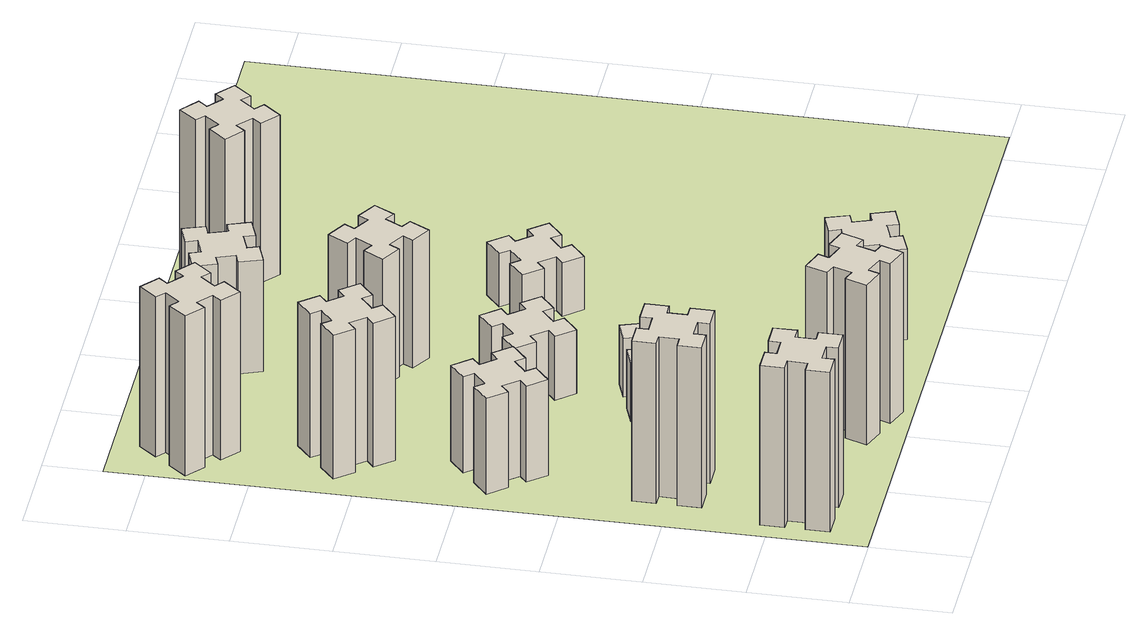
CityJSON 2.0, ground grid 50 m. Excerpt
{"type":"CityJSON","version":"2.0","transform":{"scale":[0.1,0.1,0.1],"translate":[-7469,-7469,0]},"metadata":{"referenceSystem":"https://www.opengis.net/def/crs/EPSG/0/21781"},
"CityObjects":{
"building1":{"type":"Building","attributes":{"class":"1000","function":"1000","usage":"1000","yearOfConstruction":2016,"roofType":"1000","measuredHeight":90,"storeysAboveGround":30,"storeysBelowGround":0},"geometry":[{"type":"Solid","lod":"1","boundaries":[[[[0,1,2,3,4,5,6,7,8,9,10,11,12,13,14,15,16,17,18,19]],[[17,16,20,21]],[[16,15,22,20]],[[15,14,23,22]],[[14,13,24,23]],[[13,12,25,24]],[[12,11,26,25]],[[11,10,27,26]],[[10,9,28,27]],[[9,8,29,28]],[[8,7,30,29]],[[7,6,31,30]],[[6,5,32,31]],[[5,4,33,32]],[[4,3,34,33]],[[3,2,35,34]],[[2,1,36,35]],[[1,0,37,36]],[[0,19,38,37]],[[19,18,39,38]],[[18,17,21,39]],[[24,25,26,27,28,29,30,31,32,33,34,35,36,37,38,39,21,20,22,23]]]]}]},
"building2":{"type":"Building","attributes":{"class":"1000","function":"1000","usage":"1000","yearOfConstruction":2016,"roofType":"1000","measuredHeight":90,"storeysAboveGround":30,"storeysBelowGround":0},"geometry":[{"type":"Solid","lod":"1","boundaries":[[[[40,41,42,43,44,45,46,47,48,49,50,51,52,53,54,55,56,57,58,59]],[[57,56,60,61]],[[56,55,62,60]],[[55,54,63,62]],[[54,53,64,63]],[[53,52,65,64]],[[52,51,66,65]],[[51,50,67,66]],[[50,49,68,67]],[[49,48,69,68]],[[48,47,70,69]],[[47,46,71,70]],[[46,45,72,71]],[[45,44,73,72]],[[44,43,74,73]],[[43,42,75,74]],[[42,41,76,75]],[[41,40,77,76]],[[40,59,78,77]],[[59,58,79,78]],[[58,57,61,79]],[[64,65,66,67,68,69,70,71,72,73,74,75,76,77,78,79,61,60,62,63]]]]}]},
"building3":{"type":"Building","attributes":{"class":"1000","function":"1000","usage":"1000","yearOfConstruction":2016,"roofType":"1000","measuredHeight":54,"storeysAboveGround":30,"storeysBelowGround":0},"geometry":[{"type":"Solid","lod":"1","boundaries":[[[[80,81,82,83,84,85,86,87,88,89,90,91,92,93,94,95,96,97,98,99]],[[97,96,100,101]],[[96,95,102,100]],[[95,94,103,102]],[[94,93,104,103]],[[93,92,105,104]],[[92,91,106,105]],[[91,90,107,106]],[[90,89,108,107]],[[89,88,109,108]],[[88,87,110,109]],[[87,86,111,110]],[[86,85,112,111]],[[85,84,113,112]],[[84,83,114,113]],[[83,82,115,114]],[[82,81,116,115]],[[81,80,117,116]],[[80,99,118,117]],[[99,98,119,118]],[[98,97,101,119]],[[104,105,106,107,108,109,110,111,112,113,114,115,116,117,118,119,101,100,102,103]]]]}]},
"building4":{"type":"Building","attributes":{"class":"1000","function":"1000","usage":"1000","yearOfConstruction":2016,"roofType":"1000","measuredHeight":81,"storeysAboveGround":30,"storeysBelowGround":0},"geometry":[{"type":"Solid","lod":"1","boundaries":[[[[120,121,122,123,124,125,126,127,128,129,130,131,132,133,134,135,136,137,138,139]],[[137,136,140,141]],[[136,135,142,140]],[[135,134,143,142]],[[134,133,144,143]],[[133,132,145,144]],[[132,131,146,145]],[[131,130,147,146]],[[130,129,148,147]],[[129,128,149,148]],[[128,127,150,149]],[[127,126,151,150]],[[126,125,152,151]],[[125,124,153,152]],[[124,123,154,153]],[[123,122,155,154]],[[122,121,156,155]],[[121,120,157,156]],[[120,139,158,157]],[[139,138,159,158]],[[138,137,141,159]],[[144,145,146,147,148,149,150,151,152,153,154,155,156,157,158,159,141,140,142,143]]]]}]},
"building5":{"type":"Building","attributes":{"class":"1000","function":"1000","usage":"1000","yearOfConstruction":2016,"roofType":"1000","measuredHeight":90,"storeysAboveGround":30,"storeysBelowGround":0},"geometry":[{"type":"Solid","lod":"1","boundaries":[[[[160,161,162,163,164,165,166,167,168,169,170,171,172,173,174,175,176,177,178,179]],[[177,176,180,181]],[[176,175,182,180]],[[175,174,183,182]],[[174,173,184,183]],[[173,172,185,184]],[[172,171,186,185]],[[171,170,187,186]],[[170,169,188,187]],[[169,168,189,188]],[[168,167,190,189]],[[167,166,191,190]],[[166,165,192,191]],[[165,164,193,192]],[[164,163,194,193]],[[163,162,195,194]],[[162,161,196,195]],[[161,160,197,196]],[[160,179,198,197]],[[179,178,199,198]],[[178,177,181,199]],[[184,185,186,187,188,189,190,191,192,193,194,195,196,197,198,199,181,180,182,183]]]]}]},
"building6":{"type":"Building","attributes":{"class":"1000","function":"1000","usage":"1000","yearOfConstruction":2016,"roofType":"1000","measuredHeight":90,"storeysAboveGround":30,"storeysBelowGround":0},"geometry":[{"type":"Solid","lod":"1","boundaries":[[[[200,201,202,203,204,205,206,207,208,209,210,211,212,213,214,215,216,217,218,219]],[[217,216,220,221]],[[216,215,222,220]],[[215,214,223,222]],[[214,213,224,223]],[[213,212,225,224]],[[212,211,226,225]],[[211,210,227,226]],[[210,209,228,227]],[[209,208,229,228]],[[208,207,230,229]],[[207,206,231,230]],[[206,205,232,231]],[[205,204,233,232]],[[204,203,234,233]],[[203,202,235,234]],[[202,201,236,235]],[[201,200,237,236]],[[200,219,238,237]],[[219,218,239,238]],[[218,217,221,239]],[[224,225,226,227,228,229,230,231,232,233,234,235,236,237,238,239,221,220,222,223]]]]}]},
"building7":{"type":"Building","attributes":{"class":"1000","function":"1000","usage":"1000","yearOfConstruction":2016,"roofType":"1000","measuredHeight":33,"storeysAboveGround":30,"storeysBelowGround":0},"geometry":[{"type":"Solid","lod":"1","boundaries":[[[[240,241,242,243,244,245,246,247,248,249,250,251,252,253,254,255,256,257,258,259]],[[257,256,260,261]],[[256,255,262,260]],[[255,254,263,262]],[[254,253,264,263]],[[253,252,265,264]],[[252,251,266,265]],[[251,250,267,266]],[[250,249,268,267]],[[249,248,269,268]],[[248,247,270,269]],[[247,246,271,270]],[[246,245,272,271]],[[245,244,273,272]],[[244,243,274,273]],[[243,242,275,274]],[[242,241,276,275]],[[241,240,277,276]],[[240,259,278,277]],[[259,258,279,278]],[[258,257,261,279]],[[264,265,266,267,268,269,270,271,272,273,274,275,276,277,278,279,261,260,262,263]]]]}]},
"building8":{"type":"Building","attributes":{"class":"1000","function":"1000","usage":"1000","yearOfConstruction":2016,"roofType":"1000","measuredHeight":36,"storeysAboveGround":30,"storeysBelowGround":0},"geometry":[{"type":"Solid","lod":"1","boundaries":[[[[280,281,282,283,284,285,286,287,288,289,290,291,292,293,294,295,296,297,298,299]],[[297,296,300,301]],[[296,295,302,300]],[[295,294,303,302]],[[294,293,304,303]],[[293,292,305,304]],[[292,291,306,305]],[[291,290,307,306]],[[290,289,308,307]],[[289,288,309,308]],[[288,287,310,309]],[[287,286,311,310]],[[286,285,312,311]],[[285,284,313,312]],[[284,283,314,313]],[[283,282,315,314]],[[282,281,316,315]],[[281,280,317,316]],[[280,299,318,317]],[[299,298,319,318]],[[298,297,301,319]],[[304,305,306,307,308,309,310,311,312,313,314,315,316,317,318,319,301,300,302,303]]]]}]},
"building9":{"type":"Building","attributes":{"class":"1000","function":"1000","usage":"1000","yearOfConstruction":2016,"roofType":"1000","measuredHeight":72,"storeysAboveGround":30,"storeysBelowGround":0},"geometry":[{"type":"Solid","lod":"1","boundaries":[[[[320,321,322,323,324,325,326,327,328,329,330,331,332,333,334,335,336,337,338,339]],[[337,336,340,341]],[[336,335,342,340]],[[335,334,343,342]],[[334,333,344,343]],[[333,332,345,344]],[[332,331,346,345]],[[331,330,347,346]],[[330,329,348,347]],[[329,328,349,348]],[[328,327,350,349]],[[327,326,351,350]],[[326,325,352,351]],[[325,324,353,352]],[[324,323,354,353]],[[323,322,355,354]],[[322,321,356,355]],[[321,320,357,356]],[[320,339,358,357]],[[339,338,359,358]],[[338,337,341,359]],[[344,345,346,347,348,349,350,351,352,353,354,355,356,357,358,359,341,340,342,343]]]]}]},
"building10":{"type":"Building","attributes":{"class":"1000","function":"1000","usage":"1000","yearOfConstruction":2016,"roofType":"1000","measuredHeight":51,"storeysAboveGround":30,"storeysBelowGround":0},"geometry":[{"type":"Solid","lod":"1","boundaries":[[[[360,361,362,363,364,365,366,367,368,369,370,371,372,373,374,375,376,377,378,379]],[[377,376,380,381]],[[376,375,382,380]],[[375,374,383,382]],[[374,373,384,383]],[[373,372,385,384]],[[372,371,386,385]],[[371,370,387,386]],[[370,369,388,387]],[[369,368,389,388]],[[368,367,390,389]],[[367,366,391,390]],[[366,365,392,391]],[[365,364,393,392]],[[364,363,394,393]],[[363,362,395,394]],[[362,361,396,395]],[[361,360,397,396]],[[360,379,398,397]],[[379,378,399,398]],[[378,377,381,399]],[[384,385,386,387,388,389,390,391,392,393,394,395,396,397,398,399,381,380,382,383]]]]}]},
"building11":{"type":"Building","attributes":{"class":"1000","function":"1000","usage":"1000","yearOfConstruction":2016,"roofType":"1000","measuredHeight":63,"storeysAboveGround":30,"storeysBelowGround":0},"geometry":[{"type":"Solid","lod":"1","boundaries":[[[[400,401,402,403,404,405,406,407,408,409,410,411,412,413,414,415,416,417,418,419]],[[417,416,420,421]],[[416,415,422,420]],[[415,414,423,422]],[[414,413,424,423]],[[413,412,425,424]],[[412,411,426,425]],[[411,410,427,426]],[[410,409,428,427]],[[409,408,429,428]],[[408,407,430,429]],[[407,406,431,430]],[[406,405,432,431]],[[405,404,433,432]],[[404,403,434,433]],[[403,402,435,434]],[[402,401,436,435]],[[401,400,437,436]],[[400,419,438,437]],[[419,418,439,438]],[[418,417,421,439]],[[424,425,426,427,428,429,430,431,432,433,434,435,436,437,438,439,421,420,422,423]]]]}]},
"building12":{"type":"Building","attributes":{"class":"1000","function":"1000","usage":"1000","yearOfConstruction":2016,"roofType":"1000","measuredHeight":30,"storeysAboveGround":30,"storeysBelowGround":0},"geometry":[{"type":"Solid","lod":"1","boundaries":[[[[440,441,442,443,444,445,446,447,448,449,450,451,452,453,454,455,456,457,458,459]],[[457,456,460,461]],[[456,455,462,460]],[[455,454,463,462]],[[454,453,464,463]],[[453,452,465,464]],[[452,451,466,465]],[[451,450,467,466]],[[450,449,468,467]],[[449,448,469,468]],[[448,447,470,469]],[[447,446,471,470]],[[446,445,472,471]],[[445,444,473,472]],[[444,443,474,473]],[[443,442,475,474]],[[442,441,476,475]],[[441,440,477,476]],[[440,459,478,477]],[[459,458,479,478]],[[458,457,461,479]],[[464,465,466,467,468,469,470,471,472,473,474,475,476,477,478,479,461,460,462,463]]]]}]},
"building13":{"type":"Building","attributes":{"class":"1000","function":"1000","usage":"1000","yearOfConstruction":2016,"roofType":"1000","measuredHeight":90,"storeysAboveGround":30,"storeysBelowGround":0},"geometry":[{"type":"Solid","lod":"1","boundaries":[[[[480,481,482,483,484,485,486,487,488,489,490,491,492,493,494,495,496,497,498,499]],[[497,496,500,501]],[[496,495,502,500]],[[495,494,503,502]],[[494,493,504,503]],[[493,492,505,504]],[[492,491,506,505]],[[491,490,507,506]],[[490,489,508,507]],[[489,488,509,508]],[[488,487,510,509]],[[487,486,511,510]],[[486,485,512,511]],[[485,484,513,512]],[[484,483,514,513]],[[483,482,515,514]],[[482,481,516,515]],[[481,480,517,516]],[[480,499,518,517]],[[499,498,519,518]],[[498,497,501,519]],[[504,505,506,507,508,509,510,511,512,513,514,515,516,517,518,519,501,500,502,503]]]]}]},
"landuse1":{"type":"LandUse","attributes":{"name":"plot1","function":"1010"},"geometry":[{"type":"MultiSurface","lod":"1","boundaries":[[[520,521,522,523]]]}]}
},
"vertices":[
[165,425,0],[165,325,0],[105,325,0],[105,205,0],[225,205,0],[225,265,0],[325,265,0],[325,205,0],[445,205,0],[445,325,0],[385,325,0],[385,425,0],[445,425,0],[445,545,0],[325,545,0],[325,485,0],[225,485,0],[225,545,0],[105,545,0],[105,425,0],[225,485,900],[225,545,900],[325,485,900],[325,545,900],[445,545,900],[445,425,900],[385,425,900],[385,325,900],[445,325,900],[445,205,900],[325,205,900],[325,265,900],[225,265,900],[225,205,900],[105,205,900],[105,325,900],[165,325,900],[165,425,900],[105,425,900],[105,545,900],
[265,1065,0],[265,965,0],[205,965,0],[205,845,0],[325,845,0],[325,905,0],[425,905,0],[425,845,0],[545,845,0],[545,965,0],[485,965,0],[485,1065,0],[545,1065,0],[545,1185,0],[425,1185,0],[425,1125,0],[325,1125,0],[325,1185,0],[205,1185,0],[205,1065,0],[325,1125,900],[325,1185,900],[425,1125,900],[425,1185,900],[545,1185,900],[545,1065,900],[485,1065,900],[485,965,900],[545,965,900],[545,845,900],[425,845,900],[425,905,900],[325,905,900],[325,845,900],[205,845,900],[205,965,900],[265,965,900],[265,1065,900],[205,1065,900],[205,1185,900],
[492,1888,0],[427,1964,0],[473,2003,0],[396,2095,0],[304,2018,0],[343,1972,0],[266,1907,0],[228,1953,0],[136,1876,0],[213,1784,0],[259,1823,0],[323,1746,0],[277,1708,0],[354,1616,0],[446,1693,0],[408,1739,0],[484,1803,0],[523,1757,0],[615,1834,0],[538,1926,0],[484,1803,540],[523,1757,540],[408,1739,540],[446,1693,540],[354,1616,540],[277,1708,540],[323,1746,540],[259,1823,540],[213,1784,540],[136,1876,540],[228,1953,540],[266,1907,540],[343,1972,540],[304,2018,540],[396,2095,540],[473,2003,540],[427,1964,540],[492,1888,540],[538,1926,540],[615,1834,540],
[343,2712,0],[266,2647,0],[228,2693,0],[136,2616,0],[213,2524,0],[259,2563,0],[323,2486,0],[277,2448,0],[354,2356,0],[446,2433,0],[408,2479,0],[484,2543,0],[523,2497,0],[615,2574,0],[538,2666,0],[492,2628,0],[427,2704,0],[473,2743,0],[396,2835,0],[304,2758,0],[427,2704,810],[473,2743,810],[492,2628,810],[538,2666,810],[615,2574,810],[523,2497,810],[484,2543,810],[408,2479,810],[446,2433,810],[354,2356,810],[277,2448,810],[323,2486,810],[259,2563,810],[213,2524,810],[136,2616,810],[228,2693,810],[266,2647,810],[343,2712,810],[304,2758,810],[396,2835,810],
[1029,360,0],[995,266,0],[939,287,0],[897,174,0],[1010,133,0],[1031,189,0],[1125,155,0],[1104,99,0],[1217,57,0],[1258,170,0],[1202,191,0],[1236,285,0],[1292,264,0],[1333,377,0],[1220,418,0],[1200,362,0],[1106,396,0],[1127,452,0],[1014,493,0],[973,380,0],[1106,396,900],[1127,452,900],[1200,362,900],[1220,418,900],[1333,377,900],[1292,264,900],[1236,285,900],[1202,191,900],[1258,170,900],[1217,57,900],[1104,99,900],[1125,155,900],[1031,189,900],[1010,133,900],[897,174,900],[939,287,900],[995,266,900],[1029,360,900],[973,380,900],[1014,493,900],
[384,3387,0],[308,3452,0],[346,3498,0],[254,3575,0],[177,3483,0],[223,3444,0],[159,3368,0],[113,3406,0],[36,3314,0],[128,3237,0],[166,3283,0],[243,3219,0],[204,3173,0],[296,3096,0],[373,3188,0],[327,3226,0],[392,3303,0],[438,3264,0],[515,3356,0],[423,3433,0],[392,3303,900],[438,3264,900],[327,3226,900],[373,3188,900],[296,3096,900],[204,3173,900],[243,3219,900],[166,3283,900],[128,3237,900],[36,3314,900],[113,3406,900],[159,3368,900],[223,3444,900],[177,3483,900],[254,3575,900],[346,3498,900],[308,3452,900],[384,3387,900],[423,3433,900],[515,3356,900],
[1125,1336,0],[1031,1302,0],[1010,1358,0],[897,1317,0],[939,1204,0],[995,1225,0],[1029,1131,0],[973,1110,0],[1014,997,0],[1127,1039,0],[1106,1095,0],[1200,1129,0],[1220,1073,0],[1333,1114,0],[1292,1227,0],[1236,1206,0],[1202,1300,0],[1258,1320,0],[1217,1433,0],[1104,1392,0],[1202,1300,330],[1258,1320,330],[1236,1206,330],[1292,1227,330],[1333,1114,330],[1220,1073,330],[1200,1129,330],[1106,1095,330],[1127,1039,330],[1014,997,330],[973,1110,330],[1029,1131,330],[995,1225,330],[939,1204,330],[897,1317,330],[1010,1358,330],[1031,1302,330],[1125,1336,330],[1104,1392,330],[1217,1433,330],
[1083,1972,0],[1006,1907,0],[968,1953,0],[876,1876,0],[953,1784,0],[999,1823,0],[1063,1746,0],[1017,1708,0],[1094,1616,0],[1186,1693,0],[1148,1739,0],[1224,1803,0],[1263,1757,0],[1355,1834,0],[1278,1926,0],[1232,1888,0],[1167,1964,0],[1213,2003,0],[1136,2095,0],[1044,2018,0],[1167,1964,360],[1213,2003,360],[1232,1888,360],[1278,1926,360],[1355,1834,360],[1263,1757,360],[1224,1803,360],[1148,1739,360],[1186,1693,360],[1094,1616,360],[1017,1708,360],[1063,1746,360],[999,1823,360],[953,1784,360],[876,1876,360],[968,1953,360],[1006,1907,360],[1083,1972,360],[1044,2018,360],[1136,2095,360],
[1314,2666,0],[1227,2716,0],[1257,2768,0],[1153,2828,0],[1093,2724,0],[1145,2694,0],[1095,2607,0],[1043,2637,0],[983,2533,0],[1087,2473,0],[1117,2525,0],[1204,2475,0],[1174,2423,0],[1278,2363,0],[1338,2467,0],[1286,2497,0],[1336,2584,0],[1388,2554,0],[1448,2658,0],[1344,2718,0],[1336,2584,720],[1388,2554,720],[1286,2497,720],[1338,2467,720],[1278,2363,720],[1174,2423,720],[1204,2475,720],[1117,2525,720],[1087,2473,720],[983,2533,720],[1043,2637,720],[1095,2607,720],[1145,2694,720],[1093,2724,720],[1153,2828,720],[1257,2768,720],[1227,2716,720],[1314,2666,720],[1344,2718,720],[1448,2658,720],
[1965,496,0],[1871,462,0],[1850,518,0],[1737,477,0],[1779,364,0],[1835,385,0],[1869,291,0],[1813,270,0],[1854,157,0],[1967,199,0],[1946,255,0],[2040,289,0],[2060,233,0],[2173,274,0],[2132,387,0],[2076,366,0],[2042,460,0],[2098,480,0],[2057,593,0],[1944,552,0],[2042,460,510],[2098,480,510],[2076,366,510],[2132,387,510],[2173,274,510],[2060,233,510],[2040,289,510],[1946,255,510],[1967,199,510],[1854,157,510],[1813,270,510],[1869,291,510],[1835,385,510],[1779,364,510],[1737,477,510],[1850,518,510],[1871,462,510],[1965,496,510],[1944,552,510],[2057,593,510],
[1125,3456,0],[1031,3422,0],[1010,3478,0],[897,3437,0],[939,3324,0],[995,3345,0],[1029,3251,0],[973,3230,0],[1014,3117,0],[1127,3159,0],[1106,3215,0],[1200,3249,0],[1220,3193,0],[1333,3234,0],[1292,3347,0],[1236,3326,0],[1202,3420,0],[1258,3440,0],[1217,3553,0],[1104,3512,0],[1202,3420,630],[1258,3440,630],[1236,3326,630],[1292,3347,630],[1333,3234,630],[1220,3193,630],[1200,3249,630],[1106,3215,630],[1127,3159,630],[1014,3117,630],[973,3230,630],[1029,3251,630],[995,3345,630],[939,3324,630],[897,3437,630],[1010,3478,630],[1031,3422,630],[1125,3456,630],[1104,3512,630],[1217,3553,630],
[1972,1988,0],[1907,2064,0],[1953,2103,0],[1876,2195,0],[1784,2118,0],[1823,2072,0],[1746,2007,0],[1708,2053,0],[1616,1976,0],[1693,1884,0],[1739,1923,0],[1803,1846,0],[1757,1808,0],[1834,1716,0],[1926,1793,0],[1888,1839,0],[1964,1903,0],[2003,1857,0],[2095,1934,0],[2018,2026,0],[1964,1903,300],[2003,1857,300],[1888,1839,300],[1926,1793,300],[1834,1716,300],[1757,1808,300],[1803,1846,300],[1739,1923,300],[1693,1884,300],[1616,1976,300],[1708,2053,300],[1746,2007,300],[1823,2072,300],[1784,2118,300],[1876,2195,300],[1953,2103,300],[1907,2064,300],[1972,1988,300],[2018,2026,300],[2095,1934,300],
[1746,3383,0],[1823,3319,0],[1784,3273,0],[1876,3196,0],[1953,3288,0],[1907,3326,0],[1972,3403,0],[2018,3364,0],[2095,3456,0],[2003,3533,0],[1964,3487,0],[1888,3552,0],[1926,3598,0],[1834,3675,0],[1757,3583,0],[1803,3544,0],[1739,3468,0],[1693,3506,0],[1616,3414,0],[1708,3337,0],[1739,3468,900],[1693,3506,900],[1803,3544,900],[1757,3583,900],[1834,3675,900],[1926,3598,900],[1888,3552,900],[1964,3487,900],[2003,3533,900],[2095,3456,900],[2018,3364,900],[1972,3403,900],[1907,3326,900],[1953,3288,900],[1876,3196,900],[1784,3273,900],[1823,3319,900],[1746,3383,900],[1708,3337,900],[1616,3414,900],
[5,3705,0],[3705,3705,0],[3705,5,0],[5,5,0]
]}
